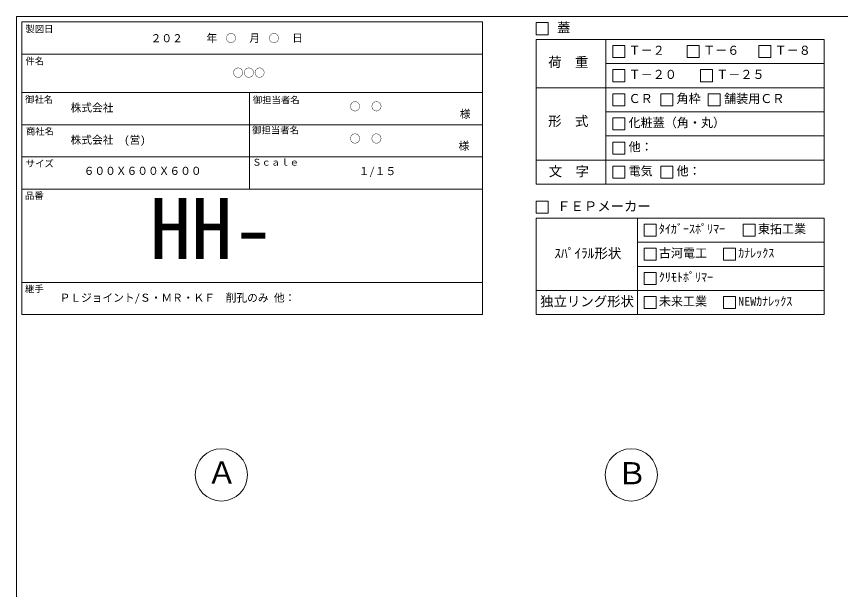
# Model space of a CAD drawing. Units: millimetres, scale not verified. Extents: x -4890 to 18495, y -2304 to 2304.
# Drawn here: x -1230 to 1846, y 167 to 2304 of the extents above; entities that cross this region are included whole.
import ezdxf
from ezdxf.enums import TextEntityAlignment as Align

# ---------------------------------------------------------------- set-up
doc = ezdxf.new("R2010")
doc.units = ezdxf.units.MM
doc.header["$LTSCALE"] = 10
doc.layers.add('0-0_0', color=7, linetype='Continuous')
for name, color, linetype, lineweight in [('0-2_waku', 7, 'Continuous', 18), ('0-3_gaikei', 7, 'Continuous', 18), ('0-E_文字１', 7, 'Continuous', 18), ('1-5_文字２', 7, 'Continuous', 5)]:
    doc.layers.add(name, color=color, linetype=linetype, lineweight=lineweight)
doc.styles.add('ＭＳ ゴシック', font='')
doc.styles.get('ＭＳ ゴシック').set_extended_font_data('MS Gothic')

msp = doc.modelspace()

# ---------------------------------------------------------------- linework, layer by layer
at = {"layer": '0-2_waku'}
for p, q in [((-1230, 2304.44), (-1230, -1970.56)), ((-1210, 2284.44), (-1210, 1354.44)), ((-1210, 2284.44), (-1210, 1354.44)), ((-1210, 2284.44), (-1210, 1192.44)), ((-1210, 2284.44), (510, 2284.44)), ((-1210, 2284.44), (-1210, 1192.44)), ((-1210, 2284.44), (510, 2284.44)), ((510, 2284.44), (510, 1192.44)), ((710, 2218.67), (1785, 2218.67)), ((710, 2218.67), (710, 1678.67)), ((970.67, 2218.67), (970.67, 1678.67)), ((1785, 2218.67), (1785, 1678.67)), ((-1210, 2164.44), (510, 2164.44)), ((-1210, 2164.44), (510, 2164.44)), ((-1210, 2164.44), (510, 2164.44)), ((-1210, 2164.44), (510, 2164.44)), ((970.67, 2128.67), (1785, 2128.67)), ((710, 2038.67), (1785, 2038.67)), ((-1210, 2020.44), (510, 2020.44)), ((-1210, 2020.44), (510, 2020.44)), ((-360, 2020.44), (-360, 1660.44)), ((970.67, 1948.67), (1785, 1948.67)), ((-1210, 1900.44), (510, 1900.44)), ((970.67, 1858.67), (1785, 1858.67)), ((-1210, 1780.44), (510, 1780.44)), ((710, 1768.67), (1785, 1768.67)), ((710, 1678.67), (1785, 1678.67)), ((-1210, 1660.44), (510, 1660.44)), ((710, 1552.44), (1785, 1552.44)), ((710, 1552.44), (710, 1192.44)), ((1087.82, 1552.44), (1087.82, 1192.44)), ((1785, 1552.44), (1785, 1192.44)), ((1087.82, 1462.44), (1785, 1462.44)), ((1087.82, 1372.44), (1785, 1372.44)), ((-1210, 1312.44), (510, 1312.44)), ((710, 1282.44), (1785, 1282.44)), ((-1210, 1192.44), (510, 1192.44)), ((710, 1192.44), (1785, 1192.44)), ((710, 1192.44), (1785, 1192.44))]:
    msp.add_line(p, q, dxfattribs=at)
msp.add_lwpolyline([(-1230, 2304.44), (4890, 2304.44), (4890, -1970.56)], dxfattribs=at)
at = {"layer": '0-3_gaikei'}
for centre in [(-465, 594.44), (1065, 594.44)]:
    msp.add_circle(centre, 97.5, dxfattribs=at)
at = {"layer": '0-E_文字１'}
for p, q in [((710, 2281.48), (710, 2236.48)), ((710, 2236.48), (755, 2236.48)), ((995.97, 2196.17), (1040.97, 2196.17)), ((995.97, 2196.17), (995.97, 2151.17)), ((995.97, 2196.17), (995.97, 2151.17)), ((995.97, 2196.17), (1040.97, 2196.17)), ((995.97, 2196.17), (995.97, 2151.17)), ((995.97, 2196.17), (1040.97, 2196.17)), ((1040.97, 2196.17), (1040.97, 2151.17)), ((1040.97, 2196.17), (1040.97, 2151.17)), ((1040.97, 2196.17), (1040.97, 2151.17)), ((1274.05, 2196.17), (1319.05, 2196.17)), ((1274.05, 2196.17), (1274.05, 2151.17)), ((1319.05, 2196.17), (1319.05, 2151.17)), ((1541.26, 2196.17), (1586.26, 2196.17)), ((1541.26, 2196.17), (1541.26, 2151.17)), ((1586.26, 2196.17), (1586.26, 2151.17)), ((995.97, 2151.17), (1040.97, 2151.17)), ((995.97, 2151.17), (1040.97, 2151.17)), ((995.97, 2151.17), (1040.97, 2151.17)), ((1274.05, 2151.17), (1319.05, 2151.17)), ((1541.26, 2151.17), (1586.26, 2151.17)), ((995.97, 2106.17), (1040.97, 2106.17)), ((995.97, 2106.17), (995.97, 2061.17)), ((1040.97, 2106.17), (1040.97, 2061.17)), ((1323.45, 2106.17), (1368.45, 2106.17)), ((1323.45, 2106.17), (1323.45, 2061.17)), ((1368.45, 2106.17), (1368.45, 2061.17)), ((995.97, 2061.17), (1040.97, 2061.17)), ((1323.45, 2061.17), (1368.45, 2061.17)), ((995.97, 2016.17), (1040.97, 2016.17)), ((995.97, 2016.17), (995.97, 1971.17)), ((995.97, 2016.17), (995.97, 1971.17)), ((1040.97, 2016.17), (1040.97, 1971.17)), ((1040.97, 2016.17), (1040.97, 1971.17)), ((1174.97, 2016.17), (1219.97, 2016.17)), ((1174.97, 2016.17), (1174.97, 1971.17)), ((1219.97, 2016.17), (1219.97, 1971.17)), ((1352.47, 2016.17), (1397.47, 2016.17)), ((1352.47, 2016.17), (1352.47, 1971.17)), ((1397.47, 2016.17), (1397.47, 1971.17)), ((995.97, 1971.17), (1040.97, 1971.17)), ((995.97, 1971.17), (1040.97, 1971.17)), ((1174.97, 1971.17), (1219.97, 1971.17)), ((1352.47, 1971.17), (1397.47, 1971.17)), ((995.97, 1926.17), (995.97, 1881.17)), ((1040.97, 1926.17), (1040.97, 1881.17)), ((995.97, 1881.17), (1040.97, 1881.17)), ((995.97, 1836.17), (1040.97, 1836.17)), ((995.97, 1836.17), (995.97, 1791.17)), ((995.97, 1836.17), (995.97, 1791.17)), ((1040.97, 1836.17), (1040.97, 1791.17)), ((1040.97, 1836.17), (1040.97, 1791.17)), ((995.97, 1791.17), (1040.97, 1791.17)), ((995.97, 1791.17), (1040.97, 1791.17)), ((995.97, 1746.17), (995.97, 1701.17)), ((1174.97, 1746.17), (1174.97, 1701.17)), ((995.97, 1701.17), (1040.97, 1701.17)), ((1174.97, 1701.17), (1219.97, 1701.17)), ((710, 1615.26), (710, 1570.26)), ((710, 1570.26), (755, 1570.26)), ((1113.12, 1529.94), (1113.12, 1484.94)), ((1482.7, 1529.94), (1527.7, 1529.94)), ((1482.7, 1529.94), (1482.7, 1484.94)), ((1482.7, 1529.94), (1527.7, 1529.94)), ((1482.7, 1529.94), (1482.7, 1484.94)), ((1482.7, 1529.94), (1527.7, 1529.94)), ((1482.7, 1529.94), (1482.7, 1484.94)), ((1527.7, 1529.94), (1527.7, 1484.94)), ((1527.7, 1529.94), (1527.7, 1484.94)), ((1527.7, 1529.94), (1527.7, 1484.94)), ((1113.12, 1484.94), (1158.12, 1484.94)), ((1482.7, 1484.94), (1527.7, 1484.94)), ((1482.7, 1484.94), (1527.7, 1484.94)), ((1482.7, 1484.94), (1527.7, 1484.94)), ((1113.12, 1439.94), (1158.12, 1439.94)), ((1113.12, 1439.94), (1113.12, 1394.94)), ((1158.12, 1439.94), (1158.12, 1394.94)), ((1409.03, 1439.94), (1409.03, 1394.94)), ((1113.12, 1394.94), (1158.12, 1394.94)), ((1409.03, 1394.94), (1454.03, 1394.94)), ((1113.12, 1349.94), (1113.12, 1304.94)), ((1113.12, 1304.94), (1158.12, 1304.94)), ((1113.12, 1259.94), (1158.12, 1259.94)), ((1113.12, 1259.94), (1113.12, 1214.94)), ((1158.12, 1259.94), (1158.12, 1214.94)), ((1409.03, 1259.94), (1454.03, 1259.94)), ((1409.03, 1259.94), (1409.03, 1214.94)), ((1454.03, 1259.94), (1454.03, 1214.94)), ((1113.12, 1214.94), (1158.12, 1214.94)), ((1409.03, 1214.94), (1454.03, 1214.94))]:
    msp.add_line(p, q, dxfattribs=at)
for points in [[(710, 2281.48), (755, 2281.48), (755, 2236.48)], [(710, 2281.48), (755, 2281.48), (755, 2236.48)], [(995.97, 2016.17), (1040.97, 2016.17), (1040.97, 1971.17)], [(995.97, 2016.17), (995.97, 1971.17), (1040.97, 1971.17)], [(995.97, 1926.17), (1040.97, 1926.17), (1040.97, 1881.17)], [(995.97, 1836.17), (1040.97, 1836.17), (1040.97, 1791.17)], [(995.97, 1836.17), (995.97, 1791.17), (1040.97, 1791.17)], [(995.97, 1746.17), (1040.97, 1746.17), (1040.97, 1701.17)], [(1174.97, 1746.17), (1219.97, 1746.17), (1219.97, 1701.17)], [(710, 1615.26), (755, 1615.26), (755, 1570.26)], [(1113.12, 1529.94), (1158.12, 1529.94), (1158.12, 1484.94)], [(1409.03, 1439.94), (1454.03, 1439.94), (1454.03, 1394.94)], [(1113.12, 1349.94), (1158.12, 1349.94), (1158.12, 1304.94)]]:
    msp.add_lwpolyline(points, dxfattribs=at)

# ---------------------------------------------------------------- texts
at = {"layer": '0-0_0', "style": 'ＭＳ ゴシック'}
msp.add_text('HH-', height=227.3, dxfattribs=at).set_placement((-732.4, 1331.37), align=Align.BOTTOM_LEFT)
at = {"layer": '0-E_文字１', "style": 'ＭＳ ゴシック'}
for s, height, p in [('蓋', 36.66, (788.09, 2233.56)), ('製図日', 24.93, (-1196.73, 2238)), ('\u3000\u3000年\u3000\u3000\u3000月\u3000\u3000\u3000日', 29.33, (-600.69, 2200.39)), ('Ｔ－２', 32.99, (1055.11, 2151.65)), ('Ｔ－６', 32.99, (1333.19, 2151.65)), ('Ｔ－８', 32.99, (1600.4, 2151.65)), ('件名', 24.93, (-1196.73, 2118)), ('荷\u3000重', 36.66, (754.96, 2104.86)), ('Ｔ－２０', 32.99, (1055.11, 2061.65)), ('Ｔ－２５', 32.99, (1382.59, 2061.65)), ('御社名', 24.93, (-1197.7, 1974.99)), ('御担当者名', 24.93, (-347.79, 1972.78)), ('御担当者名', 24.93, (-347.79, 1972.78)), ('ＣＲ', 32.99, (1055.11, 1971.65)), ('角枠', 32.99, (1234.11, 1971.65)), ('舗装用ＣＲ', 32.99, (1411.61, 1971.65)), ('様', 29.33, (424.95, 1917.28)), ('形\u3000式', 36.66, (754.96, 1884.9)), ('化粧蓋（角・丸）', 32.99, (1055.11, 1881.65)), ('商社名', 24.93, (-1195.1, 1855.95)), ('御担当者名', 24.93, (-350.01, 1860.47)), ('様', 29.33, (420.46, 1798.36)), ('他：', 32.99, (1055.11, 1791.65)), ('サイズ', 24.93, (-1195.1, 1735.95)), ('Ｓｃａｌｅ', 24.93, (-350.01, 1740.47)), ('６００Ｘ６００Ｘ６００', 29.33, (-979.05, 1704.91)), ('１/１５', 29.33, (47.55, 1703.96)), ('文\u3000字', 36.66, (756.98, 1697.56)), ('電気', 32.99, (1055.11, 1701.65)), ('他：', 32.99, (1234.11, 1701.65)), ('品番', 24.93, (-1198.1, 1616.3)), ('ＦＥＰメーカー', 36.66, (788.09, 1567.34)), ('ﾀｲｶﾞｰｽﾎﾟﾘﾏｰ', 32.99, (1168.09, 1485.43)), ('東拓工業', 32.99, (1537.67, 1485.43)), ('ｽﾊﾟｲﾗﾙ形状', 36.66, (777.71, 1391.94)), ('古河電工', 32.99, (1168.09, 1395.43)), ('ｶﾅﾚｯｸｽ', 32.99, (1463.99, 1395.43)), ('ｸﾘﾓﾄﾎﾟﾘﾏｰ', 32.99, (1168.09, 1305.43)), ('継手', 24.93, (-1198.1, 1268.3)), ('ＰＬジョイント/Ｓ・ＭＲ・ＫＦ\u3000削孔のみ 他：', 29.33, (-1069.01, 1231.65)), ('独立リング形状', 36.66, (725.15, 1212.3)), ('未来工業', 32.99, (1168.09, 1215.43)), ('NEWｶﾅﾚｯｸｽ', 32.99, (1463.99, 1215.43)), ('Ａ', 82.48, (-519.53, 537.33)), ('Ｂ', 82.48, (1011.16, 534.74))]:
    msp.add_text(s, height=height, dxfattribs=at).set_placement(p, align=Align.BOTTOM_LEFT)
at = {"layer": '1-5_文字２', "style": 'ＭＳ ゴシック'}
for s, p in [('\u3000\u3000２０２\u3000\u3000\u3000\u3000○\u3000\u3000\u3000○', (-809.17, 2199.61)), ('○○○', (-422.49, 2070.79)), ('株式会社', (-1028, 1940.53)), ('○\u3000○', (13.78, 1944.91)), ('株式会社\u3000(営)', (-1028, 1820.53)), ('○\u3000○', (13.78, 1824.91))]:
    msp.add_text(s, height=29.33, dxfattribs=at).set_placement(p, align=Align.BOTTOM_LEFT)

doc.saveas('drawing.dxf')
